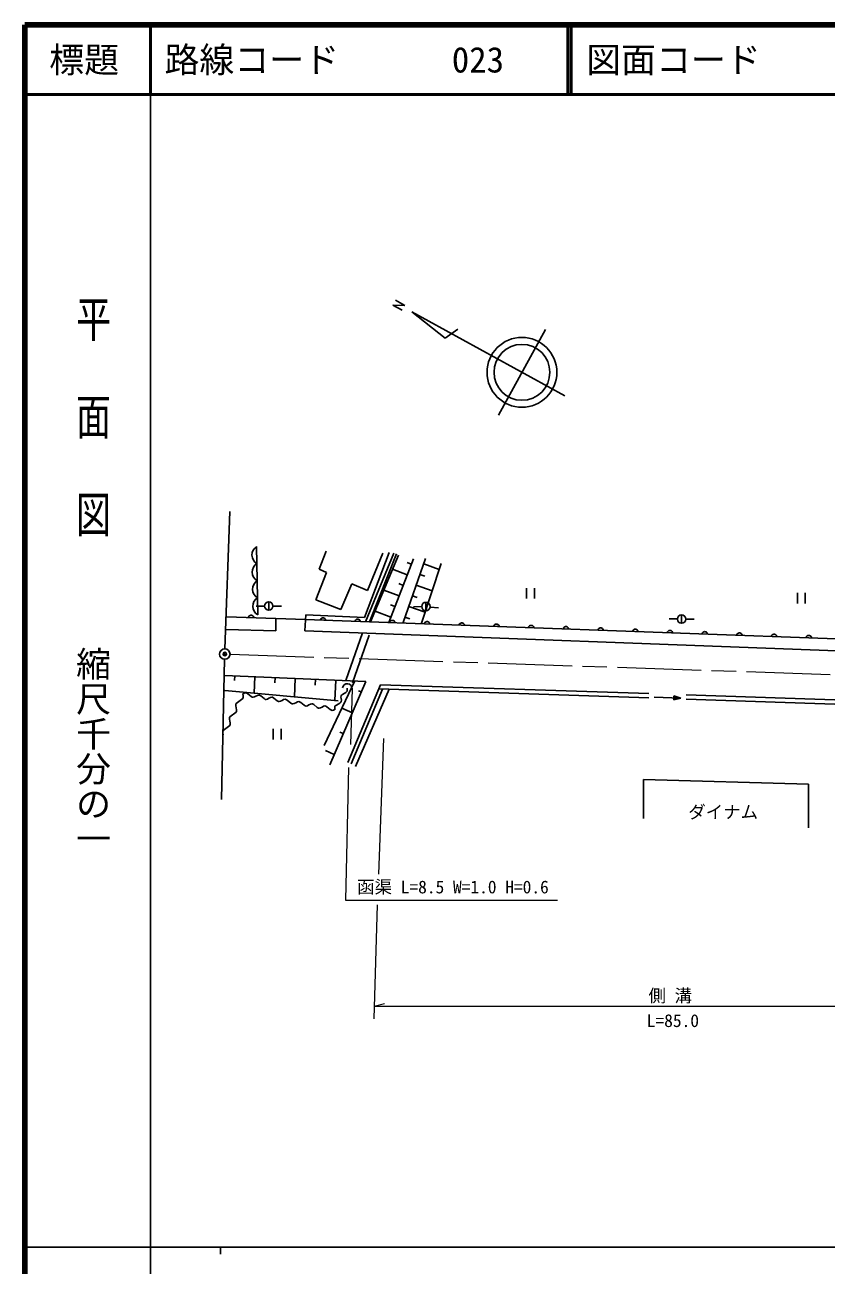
# Model space of a CAD drawing. Units: millimetres, scale not verified. Extents: x 40000 to 680000, y 20000 to 380000.
# Drawn here: x 40000 to 154754, y 202409 to 380000 of the extents above; entities that cross this region are included whole.
import ezdxf
from ezdxf.enums import TextEntityAlignment as Align

# ---------------------------------------------------------------- set-up
doc = ezdxf.new("R2010")
doc.units = ezdxf.units.MM
doc.header["$LTSCALE"] = 1000
doc.header["$PDMODE"] = 32
doc.header["$PDSIZE"] = 500
doc.linetypes.add('CHAIN', pattern=[18.5, 12, -1.5, 3.5, -1.5])
for name, color, linetype, lineweight in [('M-BGD', 7, 'Continuous', 25), ('M-BMK', 2, 'CHAIN', 13), ('M-BMK-OTRS', 5, 'Continuous', 25), ('M-BMK-SRVR', 3, 'Continuous', 25), ('M-STR-HTXT', 7, 'Continuous', 13), ('M-STR-STRC', 7, 'Continuous', 25), ('M-TTL', 2, 'Continuous', 140), ('M-TTL-BAND', 7, 'Continuous', 25), ('M-TTL-LINE', 7, 'Continuous', 50)]:
    doc.layers.add(name, color=color, linetype=linetype, lineweight=lineweight)
doc.layers.add('M-OTRS', color=6, linetype='Continuous')
doc.layers.add('M-TTL-TXT', color=7, linetype='Continuous')
doc.styles.add('@ＭＳ ゴシック', font='')
doc.styles.add('ＭＳ ゴシック', font='')
doc.styles.get('@ＭＳ ゴシック').set_extended_font_data('@MS Gothic')
doc.styles.get('ＭＳ ゴシック').set_extended_font_data('MS Gothic')

msp = doc.modelspace()

# ---------------------------------------------------------------- linework, layer by layer
at = {"layer": 'M-BGD'}
for p, q in [((73199, 305303), (73346, 295512)), ((73199, 305303), (73346, 295512)), ((83134, 304656), (82135, 302069)), ((88626, 295138), (92151, 304453)), ((92830, 304356), (88809, 294535)), ((89074, 299011), (91279, 304362)), ((89350, 294515), (93243, 304238)), ((89517, 294518), (93503, 304060)), ((82135, 302069), (83193, 301598)), ((95636, 303536), (92134, 294437)), ((94761, 301261), (92670, 302066)), ((94168, 294437), (97388, 303576)), ((95345, 302778), (94730, 303014)), ((99643, 302892), (96785, 294316)), ((97120, 302815), (99355, 302027)), ((83193, 301598), (81694, 297658)), ((96583, 301292), (97261, 301053)), ((85251, 296306), (86810, 299952)), ((86810, 299952), (89074, 299011)), ((93593, 298228), (91417, 299066)), ((94177, 299745), (93537, 299991)), ((96046, 299768), (98333, 298963)), ((111823, 299360), (111823, 297860)), ((112963, 297860), (112963, 299360)), ((150624, 298660), (150624, 297160)), ((151764, 297160), (151764, 298660)), ((74337, 296783), (73137, 296775)), ((74937, 297387), (74937, 296187)), ((75537, 296774), (76737, 296747)), ((81694, 297658), (85251, 296306)), ((93010, 296712), (92344, 296968)), ((94973, 296722), (97312, 295898)), ((95510, 298245), (96203, 298001)), ((96838, 296697), (95638, 296666)), ((97438, 297313), (97438, 296113)), ((98034, 296644), (99226, 296505)), ((68871, 295255), (75943, 295000)), ((72042, 295237), (72007, 295142)), ((72093, 295315), (72042, 295237)), ((72176, 295392), (72093, 295315)), ((72258, 295437), (72176, 295392)), ((72355, 295466), (72258, 295437)), ((72483, 295461), (72355, 295466)), ((72578, 295426), (72483, 295461)), ((72656, 295375), (72578, 295426)), ((72733, 295292), (72656, 295375)), ((72778, 295210), (72733, 295292)), ((72806, 295113), (72778, 295210)), ((75943, 295000), (80208, 294846)), ((80208, 294846), (169663, 291612)), ((80224, 295541), (88626, 295138)), ((82328, 294865), (82293, 294770)), ((82379, 294943), (82328, 294865)), ((82462, 295020), (82379, 294943)), ((82544, 295065), (82462, 295020)), ((82641, 295094), (82544, 295065)), ((82769, 295089), (82641, 295094)), ((82863, 295054), (82769, 295089)), ((82942, 295003), (82863, 295054)), ((83019, 294920), (82942, 295003)), ((83064, 294838), (83019, 294920)), ((83092, 294741), (83064, 294838)), ((87432, 294841), (87349, 294764)), ((87513, 294886), (87432, 294841)), ((87610, 294914), (87513, 294886)), ((87738, 294910), (87610, 294914)), ((87833, 294874), (87738, 294910)), ((87911, 294823), (87833, 294874)), ((87988, 294740), (87911, 294823)), ((92426, 295196), (90164, 296066)), ((94436, 295199), (95145, 294949)), ((133448, 294939), (132248, 294973)), ((134048, 295521), (134048, 294321)), ((134648, 294921), (135848, 294921)), ((87298, 294685), (87262, 294591)), ((87349, 294764), (87298, 294685)), ((88033, 294659), (87988, 294740)), ((88062, 294562), (88033, 294659)), ((92268, 294506), (92232, 294411)), ((92318, 294584), (92268, 294506)), ((92401, 294661), (92318, 294584)), ((92483, 294706), (92401, 294661)), ((92580, 294735), (92483, 294706)), ((92708, 294730), (92580, 294735)), ((92803, 294694), (92708, 294730)), ((92881, 294644), (92803, 294694)), ((92958, 294561), (92881, 294644)), ((93003, 294479), (92958, 294561)), ((93032, 294382), (93003, 294479)), ((97237, 294326), (97202, 294231)), ((97288, 294404), (97237, 294326)), ((97371, 294481), (97288, 294404)), ((97453, 294526), (97371, 294481)), ((97550, 294555), (97453, 294526)), ((97678, 294550), (97550, 294555)), ((97773, 294515), (97678, 294550)), ((97851, 294464), (97773, 294515)), ((97928, 294381), (97851, 294464)), ((97973, 294299), (97928, 294381)), ((98001, 294202), (97973, 294299)), ((102207, 294146), (102172, 294052)), ((102258, 294225), (102207, 294146)), ((102341, 294302), (102258, 294225)), ((102422, 294347), (102341, 294302)), ((102520, 294375), (102422, 294347)), ((102647, 294371), (102520, 294375)), ((102742, 294335), (102647, 294371)), ((102820, 294284), (102742, 294335)), ((102898, 294202), (102820, 294284)), ((102943, 294120), (102898, 294202)), ((102971, 294023), (102943, 294120)), ((107177, 293967), (107141, 293872)), ((107228, 294045), (107177, 293967)), ((107310, 294122), (107228, 294045)), ((107392, 294167), (107310, 294122)), ((107489, 294196), (107392, 294167)), ((107617, 294191), (107489, 294196)), ((107712, 294156), (107617, 294191)), ((107790, 294105), (107712, 294156)), ((107867, 294022), (107790, 294105)), ((107912, 293940), (107867, 294022)), ((107941, 293843), (107912, 293940)), ((112147, 293787), (112111, 293692)), ((112197, 293865), (112147, 293787)), ((112280, 293942), (112197, 293865)), ((112362, 293988), (112280, 293942)), ((112459, 294016), (112362, 293988)), ((112587, 294011), (112459, 294016)), ((112682, 293976), (112587, 294011)), ((112760, 293925), (112682, 293976)), ((112837, 293842), (112760, 293925)), ((112882, 293761), (112837, 293842)), ((112911, 293663), (112882, 293761)), ((117116, 293608), (117081, 293513)), ((117167, 293686), (117116, 293608)), ((117250, 293763), (117167, 293686)), ((117332, 293808), (117250, 293763)), ((117429, 293836), (117332, 293808)), ((117557, 293832), (117429, 293836)), ((117651, 293796), (117557, 293832)), ((117730, 293745), (117651, 293796)), ((117807, 293663), (117730, 293745)), ((117852, 293581), (117807, 293663)), ((117880, 293484), (117852, 293581)), ((122086, 293428), (122051, 293333)), ((122137, 293506), (122086, 293428)), ((122220, 293583), (122137, 293506)), ((122301, 293628), (122220, 293583)), ((122398, 293657), (122301, 293628)), ((122526, 293652), (122398, 293657)), ((122621, 293617), (122526, 293652)), ((122699, 293566), (122621, 293617)), ((122776, 293483), (122699, 293566)), ((122822, 293401), (122776, 293483)), ((122850, 293304), (122822, 293401)), ((127056, 293248), (127020, 293153)), ((127107, 293326), (127056, 293248)), ((127189, 293404), (127107, 293326)), ((127271, 293449), (127189, 293404)), ((127368, 293477), (127271, 293449)), ((127496, 293473), (127368, 293477)), ((127591, 293437), (127496, 293473)), ((127669, 293386), (127591, 293437)), ((127746, 293303), (127669, 293386)), ((127791, 293222), (127746, 293303)), ((127820, 293125), (127791, 293222)), ((132025, 293069), (131990, 292974)), ((132076, 293147), (132025, 293069)), ((132159, 293224), (132076, 293147)), ((132241, 293269), (132159, 293224)), ((132338, 293297), (132241, 293269)), ((132466, 293293), (132338, 293297)), ((132561, 293257), (132466, 293293)), ((132639, 293207), (132561, 293257)), ((132716, 293124), (132639, 293207)), ((132761, 293042), (132716, 293124)), ((132789, 292945), (132761, 293042)), ((137129, 293044), (137046, 292967)), ((137211, 293089), (137129, 293044)), ((137308, 293118), (137211, 293089)), ((137436, 293113), (137308, 293118)), ((137530, 293078), (137436, 293113)), ((137609, 293027), (137530, 293078)), ((137686, 292944), (137609, 293027)), ((85969, 286108), (88344, 292940)), ((89289, 292612), (86914, 285779)), ((136995, 292889), (136960, 292794)), ((137046, 292967), (136995, 292889)), ((137731, 292862), (137686, 292944)), ((137759, 292765), (137731, 292862)), ((141965, 292709), (141929, 292615)), ((142016, 292788), (141965, 292709)), ((142099, 292865), (142016, 292788)), ((142180, 292910), (142099, 292865)), ((142277, 292938), (142180, 292910)), ((142405, 292934), (142277, 292938)), ((142500, 292898), (142405, 292934)), ((142578, 292847), (142500, 292898)), ((142655, 292764), (142578, 292847)), ((142700, 292683), (142655, 292764)), ((142729, 292586), (142700, 292683)), ((146935, 292530), (146899, 292435)), ((146986, 292608), (146935, 292530)), ((147068, 292685), (146986, 292608)), ((147150, 292730), (147068, 292685)), ((147247, 292759), (147150, 292730)), ((147375, 292754), (147247, 292759)), ((147470, 292719), (147375, 292754)), ((147548, 292668), (147470, 292719)), ((147625, 292585), (147548, 292668)), ((147670, 292503), (147625, 292585)), ((147699, 292406), (147670, 292503)), ((151904, 292350), (151869, 292255)), ((151955, 292428), (151904, 292350)), ((152038, 292505), (151955, 292428)), ((152120, 292550), (152038, 292505)), ((152217, 292579), (152120, 292550)), ((152345, 292574), (152217, 292579)), ((152440, 292539), (152345, 292574)), ((152518, 292488), (152440, 292539)), ((152595, 292405), (152518, 292488)), ((152640, 292324), (152595, 292405)), ((152668, 292226), (152640, 292324)), ((68605, 286859), (88841, 285966)), ((70052, 286796), (70023, 286132)), ((72946, 286671), (72844, 284319)), ((75840, 286546), (75808, 285799)), ((78734, 286421), (78621, 283794)), ((81628, 286296), (81592, 285466)), ((82844, 276792), (87213, 285970)), ((88841, 285966), (83666, 274058)), ((84522, 286170), (84397, 283268)), ((84887, 283224), (68637, 284701)), ((71278, 283914), (71214, 284189)), ((71216, 284188), (71428, 284308)), ((71428, 284308), (71628, 284352)), ((71628, 284352), (71740, 284333)), ((71740, 284333), (71915, 284227)), ((71915, 284227), (72391, 283841)), ((85485, 284134), (85956, 284414)), ((85956, 284414), (86099, 284528)), ((86099, 284528), (86149, 284617)), ((86174, 284798), (86139, 285013)), ((86149, 284617), (86174, 284798)), ((86273, 274380), (90952, 285512)), ((91238, 284902), (86734, 274186)), ((87356, 273819), (92193, 284871)), ((88194, 284478), (87773, 284660)), ((129343, 283652), (90703, 284920)), ((90952, 285512), (129363, 284252)), ((70199, 282480), (70215, 282716)), ((70263, 282205), (70199, 282480)), ((70215, 282716), (70272, 282835)), ((70272, 282835), (70447, 282995)), ((70447, 282995), (71030, 283398)), ((71030, 283398), (71205, 283559)), ((71205, 283559), (71262, 283678)), ((71262, 283678), (71278, 283914)), ((72391, 283841), (72566, 283735)), ((72566, 283735), (72678, 283716)), ((72678, 283716), (72878, 283760)), ((72878, 283760), (73090, 283879)), ((73090, 283879), (73302, 283998)), ((73302, 283998), (73502, 284042)), ((73502, 284042), (73615, 284024)), ((73615, 284024), (73790, 283918)), ((73790, 283918), (74265, 283531)), ((74265, 283531), (74440, 283425)), ((74440, 283425), (74553, 283407)), ((74553, 283407), (74753, 283451)), ((74753, 283451), (74965, 283570)), ((74965, 283570), (75177, 283689)), ((75177, 283689), (75377, 283733)), ((75377, 283733), (75489, 283714)), ((75489, 283714), (75664, 283609)), ((75664, 283609), (76140, 283222)), ((76140, 283222), (76315, 283116)), ((76315, 283116), (76427, 283097)), ((76427, 283097), (76627, 283142)), ((76627, 283142), (76839, 283261)), ((76839, 283261), (77063, 283386)), ((77063, 283386), (77273, 283432)), ((77273, 283432), (77392, 283413)), ((77392, 283413), (77576, 283301)), ((77576, 283301), (78076, 282894)), ((78076, 282894), (78261, 282783)), ((78261, 282783), (78379, 282763)), ((78379, 282763), (78589, 282810)), ((78589, 282810), (78813, 282935)), ((78813, 282935), (79025, 283054)), ((79025, 283054), (79225, 283098)), ((79225, 283098), (79337, 283080)), ((79337, 283080), (79512, 282974)), ((79512, 282974), (79988, 282587)), ((79988, 282587), (80163, 282481)), ((80163, 282481), (80275, 282463)), ((80275, 282463), (80475, 282507)), ((80475, 282507), (80687, 282626)), ((80687, 282626), (80900, 282745)), ((80900, 282745), (81100, 282789)), ((81100, 282789), (81212, 282770)), ((81212, 282770), (81387, 282664)), ((81387, 282664), (81863, 282278)), ((82562, 282316), (82774, 282435)), ((82774, 282435), (82974, 282480)), ((82974, 282480), (83087, 282461)), ((83087, 282461), (83262, 282355)), ((84378, 282196), (84404, 282388)), ((84404, 282388), (84457, 282482)), ((84457, 282482), (84609, 282603)), ((84609, 282603), (85108, 282899)), ((85108, 282899), (85259, 283021)), ((85259, 283021), (85312, 283114)), ((85267, 283749), (85292, 283931)), ((85302, 283534), (85267, 283749)), ((85292, 283931), (85342, 284019)), ((85338, 283307), (85302, 283534)), ((85312, 283114), (85338, 283307)), ((85342, 284019), (85485, 284134)), ((133945, 283588), (130129, 283728)), ((132936, 283344), (132956, 283904)), ((133945, 283588), (132936, 283344)), ((132956, 283904), (133945, 283588)), ((132979, 283423), (132993, 283823)), ((133665, 283598), (132979, 283423)), ((132993, 283823), (133665, 283598)), ((133022, 283501), (133030, 283741)), ((133506, 283604), (133022, 283501)), ((133030, 283741), (133506, 283604)), ((133064, 283580), (133067, 283660)), ((133266, 283613), (133064, 283580)), ((133067, 283660), (133266, 283613)), ((175712, 282048), (134689, 283468)), ((134710, 284068), (175733, 282648)), ((69293, 280574), (69309, 280800)), ((69309, 280800), (69363, 280913)), ((69363, 280913), (69530, 281066)), ((69530, 281066), (70087, 281451)), ((70087, 281451), (70254, 281604)), ((70254, 281604), (70308, 281718)), ((70323, 281943), (70263, 282205)), ((70308, 281718), (70323, 281943)), ((81863, 282278), (82038, 282172)), ((82038, 282172), (82150, 282153)), ((82150, 282153), (82350, 282197)), ((82350, 282197), (82562, 282316)), ((83262, 282355), (83737, 281968)), ((83737, 281968), (83912, 281863)), ((83912, 281863), (84025, 281844)), ((84025, 281844), (84225, 281888)), ((84225, 281888), (84437, 282007)), ((84415, 281968), (84378, 282196)), ((86900, 281501), (85396, 282154)), ((68339, 278603), (68354, 278839)), ((68354, 278839), (68412, 278958)), ((68412, 278958), (68586, 279119)), ((68586, 279119), (69170, 279522)), ((69170, 279522), (69345, 279682)), ((69354, 280312), (69293, 280574)), ((69345, 279682), (69402, 279801)), ((69417, 280037), (69354, 280312)), ((69402, 279801), (69417, 280037)), ((75551, 279187), (75551, 277687)), ((76691, 277687), (76691, 279187)), ((68402, 278329), (68339, 278603)), ((85606, 278524), (85124, 278733)), ((84312, 275546), (83054, 276093)), ((128571, 266341), (128571, 271929)), ((128571, 271929), (152237, 271297)), ((152237, 271297), (152237, 265029))]:
    msp.add_line(p, q, dxfattribs=at)
for centre in [(74937, 296787), (97438, 296713), (134048, 294921)]:
    msp.add_circle(centre, 600, dxfattribs=at)
for centre, radius, start, end in [((73968, 304091), 1436, 122.36258, 239.35788), ((74005, 301643), 1436, 122.36258, 239.35788), ((74041, 299195), 1436, 122.36258, 239.35788), ((74078, 296747), 1436, 122.36258, 239.35788), ((86181, 284963), 705, 356.13553, 172.29968)]:
    msp.add_arc(centre, radius, start, end, dxfattribs=at)
at = {"layer": 'M-BMK'}
msp.add_line((69385, 289885), (168140, 286566), dxfattribs=at)
at = {"layer": 'M-BMK-OTRS'}
for p, q in [((69365, 310339), (68662, 290660)), ((68618, 289161), (68164, 269103))]:
    msp.add_line(p, q, dxfattribs=at)
at = {"layer": 'M-BMK-SRVR'}
for p, q in [((94048, 339134), (92695, 339875)), ((92695, 339875), (94437, 339834)), ((94437, 339834), (93074, 340571)), ((95399, 338892), (100181, 335133)), ((95399, 338892), (117326, 326884)), ((100181, 335133), (102019, 336407)), ((114549, 336386), (107825, 324106))]:
    msp.add_line(p, q, dxfattribs=at)
for centre, radius in [((111187, 330246), 5000), ((111187, 330246), 4000), ((68635, 289910), 750), ((68635, 289910), 30)]:
    msp.add_circle(centre, radius, dxfattribs=at)
at = {"layer": 'M-OTRS'}
msp.add_point((68635, 289910), dxfattribs=at)
at = {"layer": 'M-STR-HTXT'}
for p, q in [((86884, 284916), (86637, 276976)), ((91374, 277795), (90666, 258384)), ((86345, 273660), (85920, 254675)), ((85920, 254675), (116267, 254675)), ((90453, 253992), (89957, 237704)), ((90011, 239478), (91511, 239900)), ((90011, 239478), (175970, 239478))]:
    msp.add_line(p, q, dxfattribs=at)
at = {"layer": 'M-STR-STRC'}
for p, q in [((75962, 293234), (75943, 295000)), ((80224, 295541), (80121, 293249)), ((68810, 293406), (75962, 293234)), ((80121, 293249), (169550, 289889))]:
    msp.add_line(p, q, dxfattribs=at)
at = {"layer": 'M-TTL'}
for p, q in [((40000, 380000), (40000, 20000)), ((680000, 380000), (40000, 380000))]:
    msp.add_line(p, q, dxfattribs=at)
at = {"layer": 'M-TTL-BAND'}
for p, q in [((58000, 370000), (58000, 20000)), ((40000, 205000), (579000, 205000)), ((68000, 205000), (68000, 204000))]:
    msp.add_line(p, q, dxfattribs=at)
at = {"layer": 'M-TTL-LINE'}
for p, q in [((58000, 380000), (58000, 370000)), ((117750, 380000), (117750, 370000)), ((118250, 380000), (118250, 370000)), ((40000, 370000), (680000, 370000))]:
    msp.add_line(p, q, dxfattribs=at)

# ---------------------------------------------------------------- texts
at = {"layer": 'M-BGD', "style": 'ＭＳ ゴシック'}
msp.add_text('ダイナム', height=1833, dxfattribs=at).set_placement((140001, 267299), align=Align.MIDDLE_CENTER)
at = {"layer": 'M-STR-HTXT', "style": 'ＭＳ ゴシック'}
for s, p in [('函渠 L=8.5 W=1.0 H=0.6', (101306, 256559)), ('側 溝', (132423, 240996)), ('L=85.0', (132802, 237425))]:
    msp.add_text(s, height=1833, dxfattribs=at).set_placement(p, align=Align.MIDDLE_CENTER)
at = {"layer": 'M-TTL-BAND', "style": '@ＭＳ ゴシック', "width": 1.4}
msp.add_text('平  面  図', height=3666, rotation=270, dxfattribs=at).set_placement((49777, 306475), align=Align.MIDDLE_RIGHT)
at = {"layer": 'M-TTL-BAND', "style": '@ＭＳ ゴシック'}
msp.add_text('縮尺千分の一', height=3666, rotation=270, dxfattribs=at).set_placement((49777, 261030), align=Align.MIDDLE_RIGHT)
at = {"layer": 'M-TTL-TXT', "style": 'ＭＳ ゴシック'}
msp.add_text('標題', height=3666, dxfattribs=at).set_placement((48500, 375000), align=Align.MIDDLE_CENTER)
for s, p in [('路線コード', (60000, 375000)), ('023', (101142, 375000)), ('図面コード', (120380, 375000))]:
    msp.add_text(s, height=3666, dxfattribs=at).set_placement(p, align=Align.MIDDLE_LEFT)

doc.saveas('drawing.dxf')
